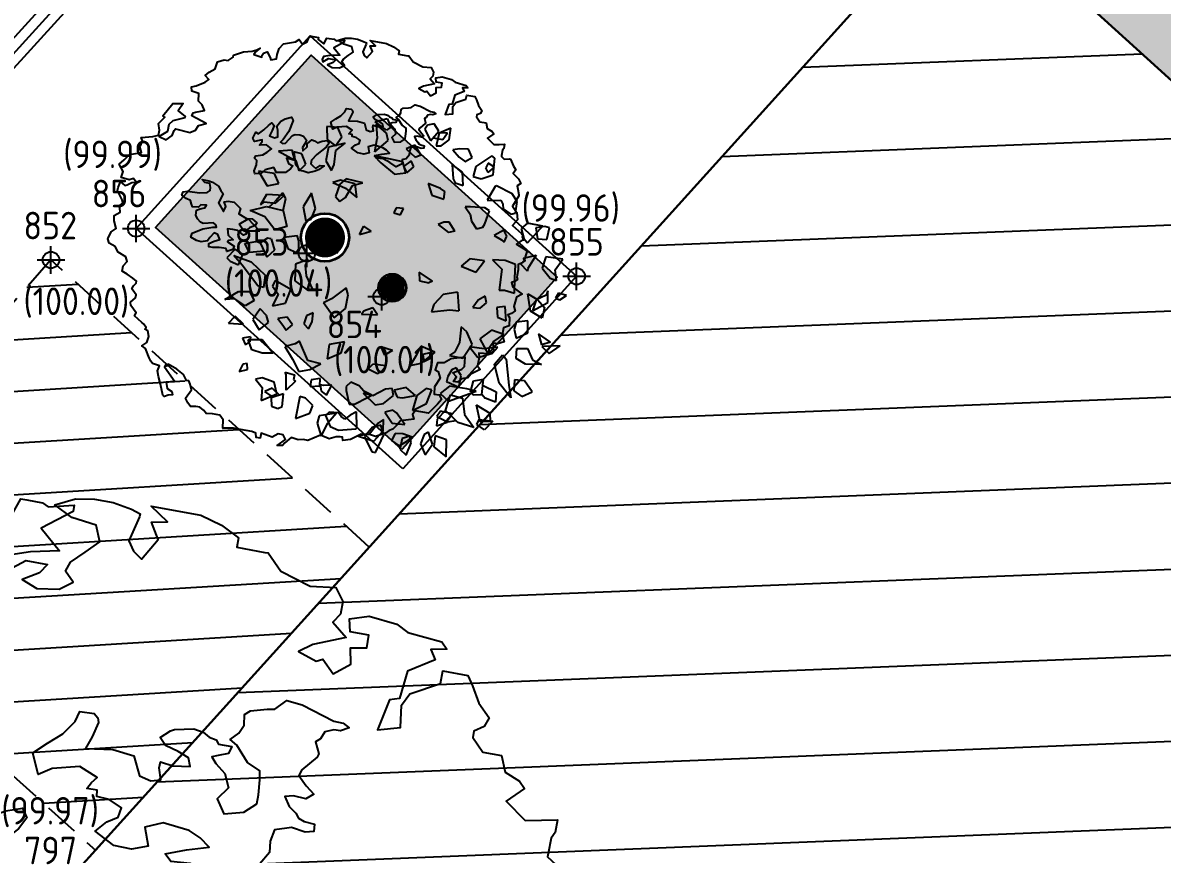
# Model space of a CAD drawing. Extents: x 9555 to 11275, y -8412 to -6382.
# Drawn here: x 10050.56 to 10058.83, y -8062.65 to -8056.61 of the extents above; entities that cross this region are included whole.
import ezdxf

# ---------------------------------------------------------------- set-up
doc = ezdxf.new("R2010")
doc.units = 0
doc.header["$MEASUREMENT"] = 0
doc.header["$XCLIPFRAME"] = 2
doc.header["$PDMODE"] = 33
doc.header["$PDSIZE"] = 0.12
doc.linetypes.add('HIDDEN', pattern=[0.375, 0.25, -0.125])
doc.layers.get('0').update_dxf_attribs({"color": 53, "lineweight": 50})
for name, color, linetype in [('02_CAT', 7, 'Continuous'), ('GEI-Nome_P', 6, 'Continuous'), ('GEI-Punti', 7, 'Continuous'), ('Gei-Punti_3D', 3, 'Continuous'), ('GEI-Quote_P', 3, 'Continuous'), ('GEI-Simboli', 6, 'Continuous'), ('Immagine', 181, 'Continuous'), ('Ril-Aiuola', 4, 'Continuous'), ('Ril-Aiuola_Retino', 85, 'Continuous'), ('Ril-Albero', 104, 'Continuous'), ('Ril-Fabbr-Tettoia', 7, 'HIDDEN'), ('Ril-Fabbr_Retino', 8, 'Continuous'), ('Ril-Muro', 6, 'Continuous')]:
    doc.layers.add(name, color=color, linetype=linetype)
doc.layers.add('Ril-Albero_Tronco', color=3, linetype='Continuous', lineweight=35)
doc.layers.add('Ril-Fabbr_Container-Prefabbricato', color=7, linetype='Continuous', lineweight=30)
doc.styles.get("Standard").update_dxf_attribs({"font": 'isocp.shx'})
picture_1 = doc.add_image_def('image2.png', size_in_pixel=(4950, 3510))
picture_2 = doc.add_image_def('image3.png', size_in_pixel=(3510, 4950))

# ---------------------------------------------------------------- blocks, each defined once
blk = doc.blocks.new('ALB_PINO')
at = {"layer": 'Ril-Albero'}
for points in [[(0.9958, -1.0891), (0.9648, -1.0836), (0.9872, -1.0477), (0.9604, -1.0189), (1.0293, -0.9913), (1.049, -0.9709), (1.0538, -0.8999), (0.9476, -0.9127), (0.8942, -0.9431), (0.8463, -0.9424), (0.8289, -0.9952), (0.8507, -1.0071), (0.8656, -1.0577), (0.8221, -1.1218), (0.8201, -1.1773), (0.8588, -1.1843), (0.8764, -1.2194), (0.8463, -1.2539), (0.7782, -1.3215), (0.6775, -1.3034), (0.6565, -1.3316), (0.6664, -1.3653), (0.5679, -1.3796), (0.5378, -1.4141), (0.509, -1.4408), (0.483, -1.4521), (0.4556, -1.4712), (0.3789, -1.4973), (0.3339, -1.4812), (0.2706, -1.4778), (0.1912, -1.5194), (0.1342, -1.5252), (0.1306, -1.5006), (0.1151, -1.4978), (0.0828, -1.5), (0.0322, -1.5148), (-0.0347, -1.4868), (-0.1296, -1.5256), (-0.1606, -1.5201), (-0.2007, -1.5209), (-0.2535, -1.5034), (-0.3005, -1.5428), (-0.3202, -1.5633), (-0.3603, -1.564), (-0.2964, -1.5196), (-0.314, -1.4845), (-0.3527, -1.4775), (-0.397, -1.5015), (-0.4794, -1.4707), (-0.4863, -1.5094), (-0.5173, -1.5038), (-0.5195, -1.4715), (-0.549, -1.4582), (-0.6342, -1.4429), (-0.6884, -1.4331), (-0.7686, -1.4347), (-0.7652, -1.3714), (-0.7906, -1.3349), (-0.8448, -1.3252), (-0.8926, -1.3245), (-0.899, -1.3154), (-0.9117, -1.2972), (-0.9398, -1.2761), (-0.9708, -1.2705), (-1.0109, -1.2713), (-1.0299, -1.2439), (-1.0476, -1.2088), (-1.0041, -1.1448), (-1.0126, -1.1033), (-1.024, -1.0773), (-1.0394, -1.0745), (-1.0634, -1.0303), (-1.1121, -0.9896), (-1.1776, -0.9538), (-1.1881, -0.9679), (-1.193, -0.951), (-1.205, -0.9729), (-1.1288, -1.0824), (-1.1935, -1.0867), (-1.1863, -1.1359), (-1.1504, -1.1584), (-1.1468, -1.183), (-1.1792, -1.1851), (-1.2052, -1.1964), (-1.2193, -1.1859), (-1.2364, -1.103), (-1.2498, -1.0447), (-1.2584, -1.0032), (-1.2437, -0.9659), (-1.2965, -0.9484), (-1.3092, -0.9302), (-1.3205, -0.9042), (-1.348, -0.8353), (-1.3762, -0.8143), (-1.3397, -0.7889), (-1.3236, -0.7439), (-1.3321, -0.7024), (-1.354, -0.6905), (-1.3434, -0.6764), (-1.3625, -0.649), (-1.3766, -0.6385), (-1.4316, -0.5887), (-1.4196, -0.5669), (-1.4577, -0.5121), (-1.4613, -0.4875), (-1.4234, -0.4544), (-1.4192, -0.4312), (-1.4319, -0.4129), (-1.451, -0.3855), (-1.439, -0.3637), (-1.4194, -0.3433), (-1.4166, -0.3278), (-1.4448, -0.3068), (-1.4871, -0.2752), (-1.523, -0.2528), (-1.516, -0.2141), (-1.4858, -0.1796), (-1.4958, -0.1459), (-1.5535, -0.1115), (-1.5775, -0.0673), (-1.6212, -0.0435), (-1.6311, -0.0097), (-1.6059, 0.0416), (-1.5694, 0.067), (-1.5828, 0.1253), (-1.5836, 0.1654), (-1.5394, 0.1894), (-1.5415, 0.2217), (-1.5465, 0.2386), (-1.5191, 0.2576), (-1.5227, 0.2822), (-1.558, 0.3525), (-1.5538, 0.3757), (-1.5391, 0.413), (-1.5377, 0.4207), (-1.5032, 0.3905), (-1.4863, 0.3955), (-1.4512, 0.4131), (-1.4512, 0.4131), (-1.4188, 0.4153), (-1.4379, 0.4427), (-1.4716, 0.4328), (-1.5321, 0.4517), (-1.5161, 0.4967), (-1.5464, 0.5501), (-1.5085, 0.5832), (-1.4692, 0.624), (-1.3785, 0.6397), (-1.3933, 0.6903), (-1.3856, 0.6889), (-1.3709, 0.7262), (-1.3822, 0.7521), (-1.2929, 0.76), (-1.2514, 0.7686), (-1.2444, 0.8072), (-1.2516, 0.8564), (-1.2031, 0.9036), (-1.2172, 0.9141), (-1.142, 1.0058), (-1.0655, 1.0073), (-1.1024, 0.953), (-1.0505, 0.9081), (-1.0519, 0.9004), (-1.144, 0.877), (-1.1728, 0.8502), (-1.1825, 0.7961), (-1.245, 0.7594), (-1.1936, 0.7342), (-1.148, 0.7659), (-1.1333, 0.8032), (-1.1228, 0.8173), (-1.0158, 0.7901), (-0.9729, 0.8063), (-0.9505, 0.8422), (-0.8921, 0.8557), (-1.0013, 0.9152), (-0.9893, 0.9371), (-0.9725, 0.942), (-0.9064, 0.9541), (-0.9226, 0.9969), (-0.9494, 1.0257), (-0.9474, 1.0813), (-1.0002, 1.0987), (-1.0024, 1.1311), (-0.9686, 1.141), (-0.8998, 1.1685), (-0.8724, 1.1876), (-0.8992, 1.2163), (-0.8704, 1.2431), (-0.8261, 1.2671), (-0.8086, 1.3199), (-0.758, 1.3347), (-0.727, 1.3291), (-0.6905, 1.3545), (-0.6877, 1.37), (-0.6111, 1.3961), (-0.5464, 1.4005), (-0.5126, 1.4104), (-0.4866, 1.4217), (-0.5232, 1.3963), (-0.5351, 1.3745), (-0.5273, 1.3731), (-0.4745, 1.3556), (-0.4718, 1.3711), (-0.4612, 1.3852), (-0.4352, 1.3965), (-0.4112, 1.3522), (-0.4063, 1.3353), (-0.3648, 1.3439), (-0.3592, 1.3748), (-0.3578, 1.3825), (-0.3431, 1.4198), (-0.3129, 1.4543), (-0.2222, 1.47), (-0.1948, 1.489), (-0.1821, 1.4707), (-0.1694, 1.4525), (-0.1343, 1.4701), (-0.121, 1.4997), (-0.1027, 1.5124), (-0.0485, 1.5026), (-0.0513, 1.4871), (-0.009, 1.4556), (0.0148, 1.4992), (0.0303, 1.4964), (0.069, 1.4895), (0.0831, 1.4789), (0.1478, 1.4833), (0.145, 1.4678), (0.0656, 1.4262), (0.1114, 1.37), (0.039, 1.3671), (-0.0102, 1.36), (-0.0222, 1.3381), (-0.0172, 1.3213), (0.0271, 1.3453), (0.0813, 1.3355), (0.0616, 1.3151), (0.0187, 1.2988), (0.0546, 1.2764), (0.1102, 1.2744), (0.1454, 1.292), (0.1263, 1.3194), (0.1263, 1.3194), (0.1382, 1.3412), (0.1748, 1.3666), (0.2113, 1.392), (0.2028, 1.4335), (0.1422, 1.4523), (0.0999, 1.4839), (0.1506, 1.4988), (0.1984, 1.4981), (0.2449, 1.4898), (0.2899, 1.4737), (0.2899, 1.4737), (0.3117, 1.4618), (0.3104, 1.454), (0.2837, 1.3949), (0.295, 1.3689), (0.3155, 1.3493), (0.3562, 1.3979), (0.3399, 1.4407), (0.38, 1.4415), (0.3391, 1.4808), (0.463, 1.4585), (0.5144, 1.4333), (0.5567, 1.4018), (0.5525, 1.3786), (0.6222, 1.366), (0.6299, 1.3646), (0.6617, 1.319), (0.7349, 1.2819), (0.7982, 1.2785), (0.8159, 1.2433), (0.8103, 1.2124), (0.7907, 1.192), (0.8238, 1.1541), (0.7408, 1.137), (0.7057, 1.1194), (0.7493, 1.0956), (0.7662, 1.1005), (0.7916, 1.064), (0.8359, 1.088), (0.8351, 1.1281), (0.8752, 1.1288), (0.8808, 1.1598), (0.8343, 1.1681), (0.8321, 1.2005), (0.8814, 1.2076), (0.9497, 1.1873), (0.9778, 1.1663), (1.0616, 1.1432), (1.0743, 1.125), (1.0342, 1.1242), (1.0455, 1.0982), (0.9766, 1.0707), (0.9564, 1.0024), (0.9317, 0.9989), (0.9023, 0.9243), (0.9593, 0.93), (0.9613, 0.9856), (0.9824, 1.0137), (1.059, 1.0399), (1.0646, 1.0708), (1.1265, 1.0597), (1.1378, 1.0337), (1.1541, 0.9908), (1.1795, 0.9543), (1.1675, 0.9325), (1.1415, 0.9212), (1.1388, 0.9057), (1.1642, 0.8692), (1.2106, 0.8609), (1.2191, 0.8194), (1.255, 0.797), (1.2677, 0.7787), (1.2221, 0.747), (1.2693, 0.6986), (1.3094, 0.6993), (1.3495, 0.7001), (1.3439, 0.6692), (1.3334, 0.6551), (1.3265, 0.6164), (1.3251, 0.6087), (1.3455, 0.589), (1.3856, 0.5898), (1.3934, 0.5884), (1.416, 0.5364), (1.435, 0.509), (1.414, 0.4809), (1.4549, 0.4416), (1.4725, 0.4065), (1.4451, 0.3874), (1.4487, 0.3628), (1.4572, 0.3214), (1.4558, 0.3136), (1.4095, 0.2341), (1.4349, 0.1976), (1.4413, 0.1885), (1.447, 0.1315), (1.4077, 0.0907), (1.4768, 0.0303), (1.4895, 0.0121), (1.4804, 0.0057), (1.4917, -0.0203), (1.4748, -0.0252), (1.4383, -0.0506), (1.5319, -0.1074), (1.5165, -0.1046), (1.4962, -0.1728), (1.5039, -0.1742), (1.4765, -0.1932), (1.4505, -0.2045), (1.4513, -0.2446), (1.4444, -0.2833), (1.4416, -0.2988), (1.4465, -0.3156), (1.4283, -0.3283), (1.4023, -0.3396), (1.4122, -0.3733), (1.4826, -0.426), (1.4384, -0.4499), (1.4181, -0.5182), (1.428, -0.5519), (1.4006, -0.5709), (1.3746, -0.5822), (1.3873, -0.6005), (1.3839, -0.6638), (1.3411, -0.68), (1.3313, -0.7342), (1.3462, -0.7848), (1.2956, -0.7996), (1.2723, -0.7954), (1.2555, -0.8004), (1.2344, -0.8286), (1.2261, -0.875), (1.155, -0.8702), (1.1572, -0.9025), (1.1461, -0.9644), (1.1651, -0.9918), (1.13, -1.0094), (1.0948, -1.0271), (1.0738, -1.0552), (1.0246, -1.0624)], [(0.7224, 0.6694), (0.6884, 0.6812), (0.6767, 0.6795), (0.6455, 0.6756), (0.6347, 0.6471), (0.6334, 0.6188), (0.6094, 0.5908), (0.5878, 0.5871), (0.5794, 0.5829), (0.58, 0.5543), (0.5341, 0.5321), (0.4884, 0.5632), (0.4364, 0.5915), (0.3878, 0.5965), (0.3742, 0.616), (0.4273, 0.6255), (0.4837, 0.6324), (0.4612, 0.6555), (0.434, 0.6737), (0.369, 0.693), (0.3233, 0.6822), (0.332, 0.635), (0.2906, 0.6272), (0.2467, 0.637), (0.1997, 0.6721), (0.2287, 0.6954), (0.2574, 0.7074), (0.2654, 0.7306), (0.2349, 0.7513), (0.2039, 0.7588), (0.2047, 0.7739), (0.1789, 0.7785), (0.1911, 0.7934), (0.2048, 0.8062), (0.1621, 0.8329), (0.0927, 0.8282), (0.0578, 0.8136), (0.0446, 0.8673), (0.0812, 0.8911), (0.1197, 0.9147), (0.15, 0.9453), (0.162, 0.9698), (0.1973, 0.9653), (0.2067, 0.9541), (0.2084, 0.9424), (0.1926, 0.9072), (0.1759, 0.8779), (0.2439, 0.8752), (0.2963, 0.8601), (0.3102, 0.8101), (0.3383, 0.7974), (0.3636, 0.8004), (0.3594, 0.8297), (0.362, 0.8445), (0.3927, 0.8351), (0.4361, 0.833), (0.4323, 0.8546), (0.4067, 0.8706), (0.3752, 0.8858), (0.3616, 0.9054), (0.3873, 0.9217), (0.3975, 0.9255), (0.4452, 0.9265), (0.4685, 0.9185), (0.4835, 0.9063), (0.5012, 0.8993), (0.507, 0.8887), (0.5401, 0.8828), (0.5313, 0.8653), (0.5057, 0.8604), (0.4899, 0.8576), (0.5002, 0.8405), (0.5223, 0.8156), (0.5311, 0.7798), (0.5034, 0.7525), (0.5195, 0.7154), (0.5698, 0.7196), (0.602, 0.7404), (0.606, 0.7625), (0.609, 0.8), (0.6092, 0.8228), (0.5787, 0.8435), (0.5522, 0.8863), (0.5357, 0.9007), (0.5575, 0.9158), (0.5707, 0.9362), (0.5716, 0.9627), (0.5865, 0.9714), (0.6272, 0.9755), (0.6463, 0.9759), (0.6767, 0.997), (0.7148, 0.9864), (0.793, 0.9457), (0.817, 0.9413), (0.8319, 0.9292), (0.8097, 0.9218), (0.7931, 0.9247), (0.7712, 0.9192), (0.7605, 0.9021), (0.7478, 0.8949), (0.7557, 0.8649), (0.7522, 0.856), (0.7142, 0.8248), (0.7061, 0.8111), (0.7242, 0.785), (0.7433, 0.7645), (0.7241, 0.7527), (0.6931, 0.7602), (0.6718, 0.7583), (0.6826, 0.7336), (0.6987, 0.7174), (0.7059, 0.7046), (0.7197, 0.6965), (0.7452, 0.69), (0.7437, 0.6712)], [(-0.5004, 0.7786), (-0.4587, 0.8095), (-0.4239, 0.8416), (-0.3995, 0.8605), (-0.3808, 0.842), (-0.3971, 0.8031), (-0.417, 0.7636), (-0.3803, 0.7477), (-0.3531, 0.7568), (-0.3545, 0.8071), (-0.3609, 0.8361), (-0.332, 0.874), (-0.2996, 0.8926), (-0.2508, 0.9048), (-0.2382, 0.8781), (-0.2716, 0.7957), (-0.315, 0.736), (-0.3348, 0.7163), (-0.3202, 0.7067), (-0.2965, 0.7094), (-0.2442, 0.7675), (-0.2232, 0.7742), (-0.1899, 0.7717), (-0.1614, 0.7619), (-0.1379, 0.731), (-0.1509, 0.7042), (-0.1701, 0.6751), (-0.166, 0.6523), (-0.1342, 0.6803), (-0.1334, 0.7046), (-0.0989, 0.7344), (-0.0794, 0.7263), (-0.0553, 0.7115), (-0.0219, 0.7229), (0.0189, 0.7296), (0.0297, 0.7055), (0.0095, 0.6778), (-0.0618, 0.6243), (-0.1022, 0.5803), (-0.1058, 0.5542), (-0.0924, 0.5379), (-0.0678, 0.5195), (-0.0359, 0.5417), (-0.0062, 0.5387), (-0.0488, 0.5091), (-0.0741, 0.4974), (-0.1274, 0.486), (-0.1635, 0.4983), (-0.1942, 0.5026), (-0.2171, 0.5754), (-0.2903, 0.5955), (-0.2751, 0.5567), (-0.2411, 0.539), (-0.2604, 0.5157), (-0.2967, 0.4885), (-0.3632, 0.4876), (-0.3842, 0.5263), (-0.4489, 0.5088), (-0.4794, 0.4817), (-0.5265, 0.4786), (-0.5319, 0.5005), (-0.5134, 0.5448), (-0.5109, 0.5781), (-0.5297, 0.5966), (-0.5206, 0.6147), (-0.4672, 0.6203), (-0.4344, 0.6411), (-0.403, 0.6669), (-0.4395, 0.6967), (-0.4911, 0.6944), (-0.471, 0.7221), (-0.4721, 0.7351), (-0.5303, 0.7223), (-0.5411, 0.7464), (-0.519, 0.7912)], [(-0.7429, -0.084), (-0.7942, -0.0764), (-0.8416, -0.0745), (-0.8722, -0.0706), (-0.8724, -0.0443), (-0.8333, -0.0283), (-0.7913, -0.0145), (-0.806, 0.0227), (-0.8317, 0.0356), (-0.8662, -0.001), (-0.8822, -0.0261), (-0.9295, -0.0324), (-0.9655, -0.0226), (-1.0086, 0.0033), (-0.9987, 0.0311), (-0.9168, 0.0657), (-0.8439, 0.0772), (-0.816, 0.0771), (-0.8195, 0.0942), (-0.8382, 0.1091), (-0.9163, 0.105), (-0.9358, 0.1151), (-0.9576, 0.1404), (-0.9708, 0.1675), (-0.9656, 0.206), (-0.9375, 0.2157), (-0.9033, 0.2227), (-0.89, 0.2417), (-0.9323, 0.2444), (-0.9501, 0.2279), (-0.9956, 0.2311), (-1.0036, 0.2506), (-1.0102, 0.2781), (-1.0419, 0.2937), (-1.0754, 0.3178), (-1.0661, 0.3425), (-1.0322, 0.3479), (-0.944, 0.3353), (-0.8843, 0.3377), (-0.8633, 0.3537), (-0.8612, 0.3747), (-0.8656, 0.4051), (-0.9038, 0.4119), (-0.9227, 0.4351), (-0.8717, 0.4259), (-0.8455, 0.4162), (-0.7998, 0.3867), (-0.7829, 0.3524), (-0.7643, 0.3277), (-0.7995, 0.26), (-0.762, 0.194), (-0.7453, 0.2322), (-0.7568, 0.2688), (-0.7267, 0.2716), (-0.6818, 0.2651), (-0.6342, 0.2187), (-0.6467, 0.1766), (-0.5886, 0.1431), (-0.5479, 0.1407), (-0.5123, 0.1097), (-0.524, 0.0904), (-0.5684, 0.0721), (-0.5937, 0.0503), (-0.5935, 0.024), (-0.6128, 0.0176), (-0.6544, 0.0514), (-0.6924, 0.0598), (-0.7328, 0.0638), (-0.7281, 0.0169), (-0.6899, -0.0179), (-0.7238, -0.0233), (-0.7322, -0.0333), (-0.682, -0.0654), (-0.6914, -0.09), (-0.7387, -0.1061)]]:
    blk.add_lwpolyline(points, close=True, dxfattribs=at)
at = {"layer": 'Ril-Albero', "const_width": 0.15, "flags": 128}
blk.add_lwpolyline([(-0.075, 0, 1), (0.075, 0, 1)], format="xyb", close=True, dxfattribs=at)
blk = doc.blocks.new('ALB_LICUSTRO')
at = {"layer": 'Ril-Albero'}
for points in [[(-0.489, 1.436), (-0.587, 1.447)], [(-0.587, 1.447), (-0.582, 1.329)], [(-0.452, 1.353), (-0.489, 1.436)], [(-0.152, 1.489), (-0.047, 1.517)], [(-0.053, 1.413), (-0.152, 1.489)], [(-0.144, 1.466), (-0.135, 1.338)], [(-0.053, 1.385), (-0.144, 1.466)], [(-0.013, 1.44), (-0.053, 1.413)], [(-0.047, 1.517), (-0.013, 1.44)], [(0.316, 1.457), (0.292, 1.422)], [(0.374, 1.469), (0.316, 1.457)], [(0.416, 1.405), (0.374, 1.469)], [(0.524, 1.432), (0.42, 1.386)], [(0.509, 1.326), (0.524, 1.432)], [(-0.582, 1.329), (-0.51, 1.272)], [(-0.51, 1.272), (-0.452, 1.353)], [(-0.155, 1.219), (-0.135, 1.338)], [(-0.036, 1.321), (-0.053, 1.385)], [(0.292, 1.422), (0.342, 1.317)], [(0.342, 1.317), (0.416, 1.405)], [(0.365, 1.345), (0.454, 1.329)], [(0.42, 1.386), (0.392, 1.274)], [(0.405, 1.392), (0.495, 1.388)], [(0.454, 1.329), (0.495, 1.388)], [(-0.897, 1.233), (-1.018, 1.224)], [(-0.874, 1.145), (-0.897, 1.233)], [(-0.571, 1.26), (-0.595, 1.138)], [(-0.423, 1.296), (-0.571, 1.26)], [(-0.52, 1.104), (-0.505, 1.232)], [(-0.52, 1.104), (-0.505, 1.232)], [(-0.505, 1.232), (-0.423, 1.296)], [(-0.155, 1.219), (-0.036, 1.321)], [(0.203, 1.279), (0.125, 1.245)], [(0.125, 1.245), (0.205, 1.17)], [(0.257, 1.193), (0.203, 1.279)], [(0.392, 1.274), (0.439, 1.273)], [(0.439, 1.273), (0.509, 1.326)], [(0.604, 1.245), (0.543, 1.237)], [(0.543, 1.237), (0.599, 1.17)], [(0.682, 1.243), (0.604, 1.245)], [(0.716, 1.167), (0.682, 1.243)], [(-1.018, 1.224), (-0.874, 1.145)], [(-0.809, 1.201), (-0.883, 1.218)], [(-0.883, 1.218), (-0.866, 1.102)], [(-0.775, 1.108), (-0.809, 1.201)], [(-0.595, 1.138), (-0.545, 1.051)], [(-0.059, 1.162), (-0.161, 1.182)], [(-0.161, 1.182), (-0.103, 1.12)], [(0.095, 1.13), (-0.059, 1.162)], [(0.123, 1.032), (0.095, 1.13)], [(0.17, 1.137), (0.1, 1.087)], [(0.194, 1.084), (0.17, 1.137)], [(0.205, 1.17), (0.257, 1.193)], [(0.599, 1.17), (0.655, 1.13)], [(0.654, 1.131), (0.716, 1.167)], [(0.892, 1.183), (0.748, 1.087)], [(0.918, 1.162), (0.892, 1.183)], [(0.905, 1.013), (0.918, 1.162)], [(-1.055, 1.025), (-1.197, 1.046)], [(-1.197, 1.046), (-1.122, 0.914)], [(-1.017, 0.936), (-1.055, 1.025)], [(-0.866, 1.102), (-0.824, 1.056)], [(-0.824, 1.056), (-0.775, 1.108)], [(-0.545, 1.051), (-0.52, 1.104)], [(-0.103, 1.12), (0.019, 1.02)], [(0.019, 1.02), (0.123, 1.032)], [(0.1, 1.087), (0.13, 1.03)], [(0.13, 1.03), (0.194, 1.084)], [(0.537, 1.106), (0.547, 0.978)], [(0.63, 1.037), (0.537, 1.106)], [(0.635, 0.918), (0.63, 1.037)], [(0.748, 1.087), (0.725, 0.999)], [(0.86, 1.118), (0.839, 1.075)], [(0.859, 1.034), (0.839, 1.075)], [(0.859, 1.034), (0.915, 1.08)], [(0.915, 1.08), (0.86, 1.118)], [(-1.122, 0.914), (-1.017, 0.936)], [(-0.464, 0.966), (-0.533, 0.945)], [(-0.533, 0.945), (-0.42, 0.894)], [(-0.47, 0.93), (-0.51, 0.819)], [(-0.413, 0.976), (-0.47, 0.93)], [(-0.333, 0.932), (-0.464, 0.966)], [(-0.264, 0.942), (-0.413, 0.976)], [(-0.355, 0.918), (-0.264, 0.942)], [(-0.318, 0.81), (-0.333, 0.932)], [(0.322, 0.934), (0.355, 0.829)], [(0.431, 0.891), (0.322, 0.934)], [(0.547, 0.978), (0.563, 0.941)], [(0.563, 0.941), (0.635, 0.918)], [(0.725, 0.999), (0.797, 0.976)], [(0.797, 0.976), (0.905, 1.013)], [(-1.126, 0.835), (-1.179, 0.745)], [(-0.967, 0.828), (-1.126, 0.835)], [(-1.046, 0.76), (-0.967, 0.828)], [(-0.979, 0.851), (-1.045, 0.776)], [(-0.954, 0.799), (-0.979, 0.851)], [(-0.724, 0.847), (-0.799, 0.727)], [(-0.688, 0.711), (-0.724, 0.847)], [(-0.51, 0.819), (-0.469, 0.773)], [(-0.42, 0.808), (-0.355, 0.918)], [(-0.42, 0.894), (-0.318, 0.81)], [(0.355, 0.829), (0.461, 0.794)], [(0.47, 0.862), (0.431, 0.891)], [(0.461, 0.794), (0.47, 0.862)], [(0.921, 0.907), (0.849, 0.787)], [(0.934, 0.913), (0.921, 0.907)], [(1.074, 0.842), (0.934, 0.913)], [(1.12, 0.774), (1.074, 0.842)], [(-1.274, 0.693), (-1.126, 0.729)], [(-1.179, 0.745), (-1.144, 0.772)], [(-1.144, 0.772), (-1.046, 0.76)], [(-1.126, 0.729), (-0.978, 0.694)], [(-1.107, 0.724), (-1.045, 0.776)], [(-0.978, 0.694), (-0.954, 0.799)], [(-0.799, 0.727), (-0.775, 0.599)], [(-0.469, 0.773), (-0.42, 0.808)], [(0.034, 0.718), (0.015, 0.673)], [(0.101, 0.711), (0.034, 0.718)], [(0.701, 0.726), (0.654, 0.727)], [(0.654, 0.727), (0.699, 0.659)], [(0.829, 0.717), (0.701, 0.726)], [(0.872, 0.691), (0.829, 0.717)], [(0.849, 0.787), (0.914, 0.782)], [(0.914, 0.782), (0.974, 0.787)], [(0.974, 0.787), (0.99, 0.75)], [(0.99, 0.75), (0.994, 0.707)], [(1.104, 0.668), (1.12, 0.774)], [(-1.372, 0.57), (-1.29, 0.617)], [(-1.186, 0.507), (-1.29, 0.617)], [(-1.142, 0.636), (-1.274, 0.693)], [(-1.051, 0.52), (-1.142, 0.636)], [(-0.978, 0.694), (-0.944, 0.549)], [(-0.775, 0.599), (-0.728, 0.615)], [(-0.728, 0.615), (-0.688, 0.711)], [(0.015, 0.673), (0.075, 0.654)], [(0.075, 0.654), (0.101, 0.711)], [(0.699, 0.659), (0.711, 0.598)], [(0.83, 0.574), (0.872, 0.691)], [(0.994, 0.707), (1.061, 0.66)], [(1.061, 0.66), (1.104, 0.668)], [(-1.331, 0.507), (-1.372, 0.57)], [(-0.944, 0.549), (-1.051, 0.52)], [(-0.499, 0.513), (-0.572, 0.443)], [(-0.498, 0.408), (-0.499, 0.513)], [(-0.293, 0.479), (-0.254, 0.553)], [(-0.188, 0.507), (-0.254, 0.553)], [(0.463, 0.589), (0.411, 0.566)], [(0.411, 0.566), (0.504, 0.497)], [(0.51, 0.588), (0.463, 0.589)], [(0.562, 0.508), (0.51, 0.588)], [(0.711, 0.598), (0.756, 0.53)], [(0.756, 0.53), (0.812, 0.544)], [(0.812, 0.544), (0.83, 0.574)], [(1.001, 0.517), (0.914, 0.468)], [(1.026, 0.462), (1.001, 0.517)], [(1.212, 0.579), (1.155, 0.532)], [(1.155, 0.532), (1.179, 0.443)], [(1.349, 0.552), (1.212, 0.579)], [(1.212, 0.403), (1.327, 0.531)], [(1.367, 0.549), (1.285, 0.537)], [(1.285, 0.537), (1.301, 0.439)], [(1.327, 0.531), (1.349, 0.552)], [(1.408, 0.538), (1.367, 0.549)], [(1.384, 0.433), (1.408, 0.538)], [(-1.186, 0.507), (-1.331, 0.507)], [(-1.322, 0.396), (-1.223, 0.414)], [(-1.18, 0.399), (-1.223, 0.414)], [(-1.117, 0.444), (-1.182, 0.403)], [(-1.084, 0.438), (-1.117, 0.444)], [(-1.084, 0.438), (-1.054, 0.336)], [(-0.972, 0.455), (-0.853, 0.468)], [(-0.972, 0.455), (-0.935, 0.352)], [(-0.837, 0.422), (-0.853, 0.468)], [(-0.836, 0.352), (-0.837, 0.422)], [(-0.623, 0.296), (-0.572, 0.443)], [(-0.293, 0.479), (-0.188, 0.507)], [(0.562, 0.508), (0.504, 0.497)], [(0.914, 0.468), (0.978, 0.43)], [(0.978, 0.43), (1.003, 0.408)], [(1.003, 0.408), (1.026, 0.462)], [(1.179, 0.443), (1.212, 0.403)], [(1.301, 0.439), (1.384, 0.433)], [(-1.408, 0.347), (-1.483, 0.269)], [(-1.34, 0.299), (-1.408, 0.347)], [(-1.28, 0.315), (-1.322, 0.396)], [(-1.149, 0.327), (-1.28, 0.315)], [(-1.182, 0.403), (-1.124, 0.275)], [(-1.054, 0.336), (-1.124, 0.275)], [(-0.935, 0.352), (-0.861, 0.317)], [(-0.861, 0.317), (-0.836, 0.352)], [(-0.623, 0.296), (-0.489, 0.315)], [(-0.489, 0.315), (-0.498, 0.408)], [(-1.483, 0.269), (-1.453, 0.239)], [(-1.453, 0.239), (-1.377, 0.206)], [(-1.42, 0.291), (-1.263, 0.234)], [(-1.345, 0.204), (-1.42, 0.291)], [(-1.377, 0.206), (-1.34, 0.299)], [(-1.204, 0.019), (-1.345, 0.204)], [(-1.263, 0.234), (-1.139, 0.112)], [(-0.867, 0.212), (-0.874, 0.061)], [(-0.752, 0.253), (-0.867, 0.212)], [(-0.776, 0.201), (-0.752, 0.253)], [(0.695, 0.261), (0.616, 0.193)], [(0.827, 0.243), (0.695, 0.261)], [(0.748, 0.141), (0.827, 0.243)], [(1.011, 0.245), (0.899, 0.251)], [(0.899, 0.251), (0.983, 0.167)], [(1.105, 0.209), (1.011, 0.245)], [(1.097, 0.085), (1.105, 0.209)], [(1.153, 0.212), (1.184, 0.247)], [(1.212, 0.15), (1.153, 0.212)], [(1.176, 0.266), (1.288, 0.293)], [(1.184, 0.247), (1.176, 0.266)], [(1.288, 0.293), (1.216, 0.174)], [(1.377, 0.277), (1.344, 0.175)], [(1.527, 0.256), (1.377, 0.277)], [(1.46, 0.16), (1.527, 0.256)], [(-1.139, 0.112), (-1.155, 0.002)], [(-0.768, 0.108), (-0.776, 0.201)], [(-0.709, -0.02), (-0.768, 0.108)], [(0.36, 0.06), (0.24, 0.139)], [(0.24, 0.139), (0.243, 0.063)], [(0.616, 0.193), (0.748, 0.141)], [(0.983, 0.167), (0.957, -0.021)], [(1.216, 0.174), (1.212, 0.15)], [(1.344, 0.175), (1.415, 0.085)], [(1.471, 0.066), (1.46, 0.16)], [(-1.155, 0.002), (-1.204, 0.019)], [(-1.048, 0.066), (-1.073, 0.014)], [(-1.073, 0.014), (-1.023, -0.056)], [(-0.908, -0.014), (-1.048, 0.066)], [(-0.874, 0.061), (-0.775, -0.008)], [(-0.412, 0.001), (-0.544, -0.098)], [(-0.396, -0.063), (-0.412, 0.001)], [(0.243, 0.063), (0.328, 0.045)], [(0.36, 0.06), (0.328, 0.045)], [(1.094, -0.049), (1.097, 0.085)], [(1.415, 0.085), (1.471, 0.066)], [(-1.5, -0.104), (-1.377, -0.034)], [(-1.409, -0.098), (-1.5, -0.104)], [(-1.318, -0.162), (-1.409, -0.098)], [(-1.377, -0.034), (-1.278, -0.034)], [(-1.278, -0.034), (-1.236, -0.115)], [(-1.023, -0.056), (-1.072, -0.161)], [(-0.957, -0.137), (-0.908, -0.014)], [(-0.775, -0.008), (-0.709, -0.02)], [(-0.544, -0.098), (-0.617, -0.134)], [(-0.42, -0.185), (-0.396, -0.063)], [(0.455, -0.059), (0.371, -0.151)], [(0.584, -0.039), (0.455, -0.059)], [(0.584, -0.039), (0.597, -0.206)], [(0.832, -0.074), (0.771, -0.112)], [(0.843, -0.135), (0.832, -0.074)], [(0.957, -0.021), (1.005, -0.022)], [(1.005, -0.022), (1.094, -0.049)], [(1.216, -0.053), (1.301, -0.104)], [(1.238, -0.209), (1.216, -0.053)], [(1.379, -0.067), (1.289, -0.108)], [(1.395, -0.026), (1.379, -0.067)], [(1.395, -0.131), (1.395, -0.026)], [(1.489, -0.047), (1.463, -0.092)], [(1.463, -0.092), (1.501, -0.108)], [(1.562, -0.07), (1.489, -0.047)], [(1.501, -0.108), (1.562, -0.07)], [(-1.236, -0.115), (-1.318, -0.162)], [(-1.184, -0.19), (-1.249, -0.284)], [(-1.126, -0.248), (-1.184, -0.19)], [(-1.072, -0.161), (-0.957, -0.137)], [(-0.52, -0.27), (-0.617, -0.134)], [(-0.52, -0.27), (-0.42, -0.185)], [(-0.175, -0.179), (-0.257, -0.209)], [(-0.133, -0.243), (-0.175, -0.179)], [(0.371, -0.151), (0.352, -0.215)], [(0.352, -0.215), (0.516, -0.198)], [(0.516, -0.198), (0.597, -0.206)], [(0.771, -0.112), (0.722, -0.177)], [(0.722, -0.177), (0.786, -0.182)], [(0.786, -0.182), (0.843, -0.135)], [(1.01, -0.168), (0.936, -0.178)], [(0.936, -0.178), (0.943, -0.264)], [(1.013, -0.211), (1.01, -0.168)], [(1.289, -0.108), (1.256, -0.207)], [(1.256, -0.207), (1.395, -0.131)], [(1.301, -0.104), (1.364, -0.176)], [(1.364, -0.176), (1.344, -0.272)], [(-1.467, -0.318), (-1.408, -0.255)], [(-1.334, -0.325), (-1.408, -0.255)], [(-1.249, -0.284), (-1.191, -0.376)], [(-1.109, -0.312), (-1.126, -0.248)], [(-0.943, -0.263), (-1.025, -0.275)], [(-1.025, -0.275), (-0.975, -0.345)], [(-0.893, -0.333), (-0.943, -0.263)], [(-0.767, -0.252), (-0.791, -0.322)], [(-0.709, -0.223), (-0.767, -0.252)], [(-0.749, -0.368), (-0.717, -0.304)], [(-0.717, -0.304), (-0.709, -0.223)], [(-0.277, -0.237), (-0.257, -0.209)], [(-0.277, -0.237), (-0.133, -0.243)], [(0.943, -0.264), (1.019, -0.296)], [(1.019, -0.296), (1.013, -0.211)], [(1.214, -0.295), (1.11, -0.308)], [(1.215, -0.405), (1.214, -0.295)], [(1.344, -0.272), (1.238, -0.209)], [(-1.467, -0.318), (-1.334, -0.325)], [(-1.191, -0.376), (-1.109, -0.312)], [(-0.975, -0.345), (-0.95, -0.38)], [(-0.95, -0.38), (-0.893, -0.333)], [(-0.791, -0.322), (-0.749, -0.368)], [(0.617, -0.351), (0.601, -0.49)], [(0.667, -0.395), (0.617, -0.351)], [(0.716, -0.505), (0.667, -0.395)], [(0.889, -0.379), (0.784, -0.458)], [(1, -0.418), (0.889, -0.379)], [(1.11, -0.308), (1.092, -0.371)], [(1.092, -0.371), (1.111, -0.451)], [(1.111, -0.451), (1.215, -0.405)], [(-1.271, -0.439), (-1.342, -0.45)], [(-1.342, -0.45), (-1.315, -0.511)], [(-1.315, -0.511), (-1.275, -0.484)], [(-1.291, -0.464), (-1.167, -0.463)], [(-1.257, -0.557), (-1.291, -0.464)], [(-1.271, -0.439), (-1.275, -0.484)], [(-1.167, -0.463), (-1.068, -0.585)], [(-0.871, -0.502), (-0.961, -0.525)], [(-0.83, -0.478), (-0.871, -0.502)], [(-0.755, -0.652), (-0.83, -0.478)], [(-0.566, -0.508), (-0.582, -0.636)], [(-0.427, -0.484), (-0.566, -0.508)], [(-0.459, -0.583), (-0.427, -0.484)], [(0.601, -0.49), (0.56, -0.574)], [(0.631, -0.631), (0.716, -0.505)], [(0.784, -0.458), (0.862, -0.6)], [(0.904, -0.483), (1, -0.418)], [(0.91, -0.568), (0.904, -0.483)], [(1.309, -0.414), (1.337, -0.512)], [(1.419, -0.488), (1.309, -0.414)], [(1.419, -0.488), (1.337, -0.512)], [(-1.167, -0.585), (-1.257, -0.557)], [(-1.068, -0.585), (-1.167, -0.585)], [(-0.961, -0.525), (-0.894, -0.641)], [(-0.582, -0.636), (-0.459, -0.583)], [(-0.102, -0.53), (-0.07, -0.604)], [(0.003, -0.562), (-0.102, -0.53)], [(0.003, -0.562), (-0.07, -0.604)], [(0.214, -0.607), (0.161, -0.697)], [(0.255, -0.523), (0.214, -0.607)], [(0.38, -0.576), (0.255, -0.523)], [(0.38, -0.576), (0.26, -0.675)], [(0.336, -0.583), (0.275, -0.598)], [(0.275, -0.598), (0.282, -0.661)], [(0.343, -0.632), (0.336, -0.583)], [(0.56, -0.574), (0.512, -0.606)], [(0.512, -0.606), (0.631, -0.631)], [(0.822, -0.547), (0.692, -0.528)], [(0.692, -0.528), (0.768, -0.624)], [(0.768, -0.624), (0.898, -0.585)], [(0.945, -0.532), (0.822, -0.547)], [(0.862, -0.6), (0.91, -0.568)], [(0.898, -0.585), (0.945, -0.532)], [(0.916, -0.686), (0.987, -0.6)], [(0.987, -0.6), (1.02, -0.64)], [(1.11, -0.633), (1.117, -0.543)], [(1.117, -0.543), (1.211, -0.545)], [(1.211, -0.545), (1.256, -0.646)], [(1.505, -0.519), (1.341, -0.526)], [(1.341, -0.526), (1.407, -0.59)], [(1.407, -0.59), (1.505, -0.519)], [(-1.34, -0.685), (-1.372, -0.749)], [(-1.299, -0.679), (-1.34, -0.685)], [(-1.298, -0.731), (-1.299, -0.679)], [(-0.894, -0.641), (-0.836, -0.751)], [(-0.639, -0.681), (-0.755, -0.652)], [(-0.738, -0.733), (-0.639, -0.681)], [(-0.217, -0.726), (-0.173, -0.686)], [(-0.058, -0.698), (-0.173, -0.686)], [(-0.091, -0.744), (-0.058, -0.698)], [(0.161, -0.697), (0.26, -0.675)], [(0.282, -0.661), (0.343, -0.632)], [(0.959, -0.855), (0.916, -0.686)], [(1.02, -0.64), (1.044, -0.872)], [(1.195, -0.684), (1.11, -0.633)], [(1.337, -0.688), (1.195, -0.684)], [(1.256, -0.646), (1.337, -0.688)], [(-1.372, -0.749), (-1.298, -0.731)], [(-1.166, -0.806), (-1.224, -0.818)], [(-1.059, -0.846), (-1.166, -0.806)], [(-0.959, -0.756), (-0.876, -0.779)], [(-0.95, -0.779), (-0.959, -0.756)], [(-0.95, -0.919), (-0.95, -0.779)], [(-0.876, -0.779), (-0.884, -0.825)], [(-0.836, -0.751), (-0.738, -0.733)], [(-0.645, -0.813), (-0.728, -0.826)], [(-0.649, -0.878), (-0.645, -0.813)], [(-0.217, -0.726), (-0.132, -0.767)], [(-0.132, -0.767), (-0.091, -0.744)], [(0.497, -0.795), (0.487, -0.843)], [(0.533, -0.735), (0.497, -0.795)], [(0.572, -0.717), (0.533, -0.735)], [(0.617, -0.785), (0.572, -0.717)], [(0.596, -0.893), (0.617, -0.785)], [(-1.224, -0.818), (-1.166, -0.893)], [(-1.166, -0.893), (-1.173, -1.01)], [(-1.077, -0.901), (-1.142, -0.93)], [(-1.009, -0.961), (-1.077, -0.901)], [(-1.034, -0.951), (-1.059, -0.846)], [(-0.868, -0.837), (-0.95, -0.919)], [(-0.884, -0.825), (-0.868, -0.837)], [(-0.728, -0.826), (-0.735, -0.884)], [(-0.735, -0.884), (-0.649, -0.878)], [(-0.614, -0.875), (-0.646, -0.869)], [(-0.646, -0.869), (-0.638, -0.927)], [(-0.54, -0.874), (-0.614, -0.875)], [(-0.588, -0.962), (-0.54, -0.874)], [(-0.372, -0.845), (-0.413, -0.886)], [(-0.413, -0.886), (-0.413, -0.921)], [(-0.298, -0.88), (-0.372, -0.845)], [(-0.256, -0.926), (-0.298, -0.88)], [(-0.06, -0.908), (-0.173, -0.969)], [(0, -0.904), (-0.06, -0.908)], [(0.012, -0.965), (0, -0.904)], [(0.126, -0.893), (0.017, -0.918)], [(0.017, -0.918), (0.045, -0.981)], [(0.209, -0.965), (0.126, -0.893)], [(0.304, -0.904), (0.22, -0.964)], [(0.353, -0.914), (0.304, -0.904)], [(0.307, -1.036), (0.353, -0.914)], [(0.512, -0.882), (0.43, -0.946)], [(0.596, -0.893), (0.487, -0.843)], [(0.668, -0.905), (0.512, -0.882)], [(0.751, -0.928), (0.668, -0.905)], [(0.7, -0.936), (0.727, -0.834)], [(0.727, -0.834), (0.818, -0.818)], [(0.802, -0.957), (0.818, -0.818)], [(0.813, -0.875), (0.931, -0.933)], [(1.063, -0.985), (0.959, -0.855)], [(1.044, -0.872), (1.063, -0.985)], [(1.096, -0.824), (1.088, -0.923)], [(1.186, -0.835), (1.096, -0.824)], [(1.253, -0.933), (1.186, -0.835)], [(-1.173, -1.01), (-1.034, -0.951)], [(-1.068, -0.981), (-1.142, -0.93)], [(-0.975, -0.949), (-1.084, -0.986)], [(-1.084, -0.986), (-1.081, -1.062)], [(-0.987, -1.065), (-0.975, -0.949)], [(-0.828, -0.973), (-0.86, -1.142)], [(-0.778, -0.99), (-0.828, -0.973)], [(-0.712, -1.054), (-0.778, -0.99)], [(-0.638, -0.927), (-0.588, -0.962)], [(-0.413, -0.921), (-0.387, -1.043)], [(-0.338, -1.043), (-0.223, -0.984)], [(-0.173, -0.969), (-0.262, -0.943)], [(-0.262, -0.943), (-0.153, -1.049)], [(-0.182, -0.961), (-0.256, -0.926)], [(-0.223, -0.984), (-0.182, -0.961)], [(-0.08, -1.038), (0.012, -0.965)], [(0.045, -0.981), (0.093, -0.985)], [(0.093, -0.985), (0.209, -0.965)], [(0.22, -0.964), (0.18, -1.1)], [(0.43, -0.946), (0.505, -1.016)], [(0.477, -1.101), (0.523, -0.959)], [(0.505, -1.016), (0.652, -0.963)], [(0.523, -0.959), (0.63, -0.989)], [(0.63, -0.989), (0.648, -1.136)], [(0.652, -0.963), (0.751, -0.928)], [(0.7, -0.936), (0.725, -0.958)], [(0.725, -0.958), (0.802, -0.957)], [(0.802, -0.953), (0.832, -0.988)], [(0.925, -1.024), (0.832, -0.988)], [(0.931, -0.933), (0.925, -1.024)], [(1.088, -0.923), (1.162, -0.975)], [(1.162, -0.975), (1.253, -0.933)], [(-1.081, -1.062), (-1.026, -1.082)], [(-1.026, -1.082), (-0.987, -1.065)], [(-0.737, -1.124), (-0.712, -1.054)], [(-0.565, -1.115), (-0.598, -1.144)], [(-0.483, -1.12), (-0.565, -1.115)], [(-0.458, -1.155), (-0.483, -1.12)], [(-0.387, -1.043), (-0.338, -1.043)], [(-0.319, -1.113), (-0.376, -1.143)], [(-0.318, -1.253), (-0.319, -1.113)], [(-0.153, -1.049), (-0.08, -1.038)], [(0.006, -1.097), (-0.068, -1.114)], [(-0.068, -1.114), (-0.001, -1.213)], [(0.039, -1.12), (0.006, -1.097)], [(0.114, -1.224), (0.039, -1.12)], [(0.18, -1.1), (0.307, -1.036)], [(0.431, -1.106), (0.399, -1.153)], [(0.477, -1.101), (0.402, -1.178)], [(0.538, -1.129), (0.431, -1.106)], [(0.586, -1.207), (0.477, -1.101)], [(0.751, -1.048), (0.784, -1.197)], [(0.751, -1.048), (0.875, -1.123)], [(-0.868, -1.171), (-0.737, -1.124)], [(-0.86, -1.142), (-0.868, -1.171)], [(-0.654, -1.149), (-0.672, -1.212)], [(-0.672, -1.212), (-0.637, -1.329)], [(-0.499, -1.123), (-0.654, -1.149)], [(-0.637, -1.329), (-0.578, -1.214)], [(-0.598, -1.144), (-0.556, -1.242)], [(-0.499, -1.123), (-0.578, -1.214)], [(-0.425, -1.178), (-0.458, -1.155)], [(-0.376, -1.143), (-0.425, -1.178)], [(-0.127, -1.213), (-0.207, -1.315)], [(-0.127, -1.213), (-0.207, -1.315)], [(-0.079, -1.181), (-0.127, -1.213)], [(-0.081, -1.282), (-0.079, -1.181)], [(-0.001, -1.213), (0.114, -1.224)], [(0.402, -1.178), (0.396, -1.236)], [(0.396, -1.236), (0.491, -1.205)], [(0.399, -1.153), (0.489, -1.199)], [(0.489, -1.199), (0.538, -1.129)], [(0.572, -1.193), (0.491, -1.205)], [(0.731, -1.253), (0.586, -1.207)], [(0.648, -1.136), (0.731, -1.253)], [(0.758, -1.225), (0.778, -1.181)], [(0.827, -1.273), (0.758, -1.225)], [(0.778, -1.181), (0.902, -1.195)], [(0.878, -1.199), (0.784, -1.197)], [(0.902, -1.195), (0.827, -1.273)], [(0.875, -1.123), (0.878, -1.199)], [(-0.556, -1.242), (-0.482, -1.277)], [(-0.482, -1.277), (-0.326, -1.265)], [(-0.326, -1.265), (-0.318, -1.253)], [(-0.207, -1.315), (-0.31, -1.327)], [(-0.176, -1.248), (-0.249, -1.336)], [(-0.102, -1.23), (-0.176, -1.248)], [(-0.165, -1.374), (-0.081, -1.282)], [(-0.15, -1.475), (-0.077, -1.317)], [(-0.077, -1.317), (-0.102, -1.23)], [(0.027, -1.306), (-0.008, -1.369)], [(0.094, -1.31), (0.026, -1.306)], [(0.177, -1.339), (0.094, -1.31)], [(0.285, -1.316), (0.252, -1.398)], [(0.325, -1.293), (0.285, -1.316)], [(0.359, -1.403), (0.325, -1.293)], [(-0.31, -1.327), (-0.165, -1.374)], [(-0.249, -1.336), (-0.183, -1.469)], [(-0.008, -1.369), (0.061, -1.417)], [(0.061, -1.417), (0.129, -1.378)], [(0.089, -1.35), (0.069, -1.446)], [(0.158, -1.33), (0.089, -1.35)], [(0.124, -1.499), (0.169, -1.391)], [(0.129, -1.378), (0.177, -1.339)], [(0.169, -1.391), (0.158, -1.33)], [(0.252, -1.398), (0.294, -1.496)], [(0.294, -1.496), (0.359, -1.403)], [(0.385, -1.328), (0.371, -1.424)], [(0.371, -1.424), (0.482, -1.515)], [(0.485, -1.363), (0.385, -1.328)], [(0.482, -1.515), (0.485, -1.363)], [(-0.183, -1.469), (-0.15, -1.475)], [(0.069, -1.446), (0.124, -1.499)]]:
    blk.add_lwpolyline(points, dxfattribs=at)
at = {"layer": 'Ril-Albero', "const_width": 0.113, "flags": 128}
blk.add_lwpolyline([(-0.056, 0, 1), (0.056, 0, 1)], format="xyb", close=True, dxfattribs=at)
blk = doc.blocks.new('-Fgl. 957E Estratto Foglio Intero_PostFR2')
at = {"layer": 'Immagine'}
image = blk.add_image(picture_1, insert=(9917.2837, -8422.5093), size_in_units=(838.1827, 594.3477), rotation=0.0010902, dxfattribs=at)
image.set_boundary_path([(308.7556, 193.629), (4680.1613, 3410.4582)])
image.dxf.flags = 15
blk = doc.blocks.new('-Fgl. 958 Estratto Foglio Intero_PostFR3')
at = {"layer": 'Immagine'}
image = blk.add_image(picture_2, insert=(9716.786, -8308.1751), size_in_units=(1485.8143, 2095.3791), rotation=-0.0010435, dxfattribs=at)
image.set_boundary_path([(486.98583, 415.04353), (2987.8801, 4584.84325)])
image.dxf.flags = 15
blk = doc.blocks.new('- Fogli_Unione (Estratti_20043_SpostatoComeAll.957E_SuRIL_PostFR1-FR2-FR3 (2021-02-08)')
for name in ['-Fgl. 958 Estratto Foglio Intero_PostFR3', '-Fgl. 957E Estratto Foglio Intero_PostFR2']:
    blk.add_blockref(name, (0, 0))
blk = doc.blocks.new('2493-1_PostFRAZ')
at = {"layer": '02_CAT'}
blk.add_blockref('- Fogli_Unione (Estratti_20043_SpostatoComeAll.957E_SuRIL_PostFR1-FR2-FR3 (2021-02-08)', (2.4006, 6.7638), dxfattribs=at)

msp = doc.modelspace()

# ---------------------------------------------------------------- hatches: boundary and pattern name
at = {"layer": 'Ril-Aiuola_Retino'}
h = msp.add_hatch(dxfattribs=at)
h.set_pattern_fill('TEXTURE', color=256, scale=3, angle=90)
h.set_pattern_definition([(90, (-1.44, 2.16), (-2.28, 1.32), [0.12, -2.01, 0.09, -0.87, 0.18, -2.13]), (100, (-2.67, 1.59), (-2.85344285, 0.80676137), [0.21, -0.51, 0.27, -1.59, 0.15, -1.98]), (110, (-1.71, 1.29), (-2.20976253, 1.33470954), [0.24, -1.65, 0.21, -1.23, 0.15, -0.96]), (120, (-1.53, 2.16), (-2.5405187, -0.21969256), [0.15, -0.99, 0.12, -1.47, 0.09, -1.95]), (130, (-2.19, 1.32), (-2.16370355, 0.33835917), [0.12, -1.32, 0.09, -0.84, 0.24, -1.53]), (140, (-1.11, 1.77), (-2.35733494, -0.80247865), [0.06, -1.11, 0.15, -1.83, 0.18, -0.93]), (150, (-1.32, 1.86), (-2.23707658, -0.9947303), [0.15, -1.23, 0.06, -1.44, 0.12, -1.11]), (160, (-0.96, 1.53), (-2.15586848, -1.0989227), [0.09, -0.57, 0.18, -0.96, 0.12, -1.32]), (170, (-2.73, 1.68), (-1.6471945, -2.08565344), [0.21, -1.32, 0.09, -1.56, 0.18, -1.47]), (180, (-1.44, 1.86), (-1.11, -2.64), [0.18, -0.93, 0.12, -1.83, 0.06, -1.86]), (190, (-2.37, 1.38), (-1.4514529, -2.4797146), [0.21, -1.17, 0.18, -0.96, 0.21, -2.19]), (200, (-0.66, 1.17), (-0.81691138, -2.40440342), [0.24, -0.78, 0.12, -1.59, 0.18, -1.74]), (210, (-1.02, 0.36), (-0.28492268, -2.86649944), [0.15, -2.01, 0.18, -0.93, 0.21, -1.23]), (220, (-0.36, 1.02), (-0.71266081, -2.79107767), [0.09, -0.66, 0.12, -1.29, 0.24, -1.68]), (230, (-2.76, 0.12), (0.34205688, -2.20596852), [0.18, -1.08, 0.21, -0.93, 0.12, -1.26]), (240, (-0.18, 2.61), (1.2076726, -2.04824972), [0.12, -0.84, 0.24, -1.86, 0.21, -1.71]), (250, (-1.86, 0.63), (1.6242869, -2.37901074), [0.18, -1.26, 0.15, -1.14, 0.12, -1.83]), (260, (-1.14, 0.81), (1.69123165, -2.15644047), [0.27, -0.99, 0.18, -1.35, 0.24, -1.32])])
edge = h.paths.add_edge_path()
edge.add_line((10053.7285, -8053.3857), (10056.8882, -8049.9121))
edge.add_line((10056.8882, -8049.9121), (10084.4525, -8075.0143))
edge.add_line((10084.4525, -8075.0143), (10084.4451, -8076.3711))
edge.add_line((10084.4451, -8076.3711), (10084.9968, -8076.3741))
edge.add_line((10084.9968, -8076.3741), (10086.2886, -8076.8484))
edge.add_line((10086.2886, -8076.8484), (10089.4799, -8074.7599))
edge.add_line((10089.4799, -8074.7599), (10093.4773, -8070.8829))
edge.add_arc((10094.0693, -8073.0713), 2.267, -2.34674, 105.13681, ccw=False)
edge.add_arc((10082.8112, -8061.1238), 18.1065, 283.26579, 318.31995, ccw=False)
edge.add_arc((10079.0146, -8042.1983), 37.4038, 269.94917, 282.27386, ccw=False)
edge.add_line((10078.9814, -8079.6021), (10071.4957, -8079.5885))
edge.add_arc((10070.6145, -8069.3834), 10.2431, 263.91721, 274.93494, ccw=False)
edge.add_line((10069.5291, -8079.5688), (10065.481, -8079.2556))
edge.add_arc((10065.6552, -8078.3543), 0.918, 226.802, 259.0612, ccw=False)
edge.add_line((10065.0268, -8079.0235), (10063.9724, -8077.926))
edge.add_line((10063.9724, -8077.926), (10068.0775, -8073.2797))
edge.add_line((10068.0775, -8073.2797), (10073.5804, -8078.1481))
edge.add_line((10073.5804, -8078.1481), (10079.0158, -8072.004))
edge.add_line((10079.0158, -8072.004), (10069.8794, -8063.89))
edge.add_line((10069.8794, -8063.89), (10060.3711, -8074.6518))
edge.add_line((10060.3711, -8074.6518), (10058.4861, -8072.8818))
edge.add_line((10058.4861, -8072.8818), (10064.2488, -8066.4949))
edge.add_line((10064.2488, -8066.4949), (10064.0927, -8066.2758))
edge.add_line((10064.0927, -8066.2758), (10066.3437, -8063.781))
edge.add_line((10066.3437, -8063.781), (10057.3799, -8055.6506))
edge.add_line((10057.3799, -8055.6506), (10056.8999, -8056.1826))
edge.add_line((10056.8999, -8056.1826), (10053.7285, -8053.3857))
edge = h.paths.add_edge_path(flags=16)
edge.add_arc((10064.0235, -8059.7985), 0.3, 0, 360)
edge = h.paths.add_edge_path(flags=16)
edge.add_arc((10065.2328, -8058.4652), 0.35, 0, 360)
edge = h.paths.add_edge_path(flags=16)
edge.add_arc((10066.3487, -8066.7259), 0.3, 0, 360)
h.paths.add_polyline_path([(10080.0605, -8072.6679), (10083.004, -8075.3894), (10079.587, -8079.0985), (10076.6435, -8076.377)], flags=16)
h.paths.add_polyline_path([(10074.645, -8078.3392), (10074.6511, -8079.1891), (10075.501, -8079.183), (10075.4949, -8078.3331)], flags=16)
h.paths.add_polyline_path([(10060.2287, -8071.9967), (10059.8603, -8072.4051), (10060.2687, -8072.7735), (10060.6371, -8072.3651)], flags=16)
h.paths.add_polyline_path([(10060.1324, -8071.2258), (10059.8707, -8071.5283), (10060.1732, -8071.79), (10060.4349, -8071.4875)], flags=16)
h.paths.add_polyline_path([(10061.5897, -8072.6067), (10061.328, -8072.9092), (10061.6305, -8073.1709), (10061.8922, -8072.8684)], flags=16)
edge = h.paths.add_edge_path(flags=16)
edge.add_arc((10081.6024, -8077.7889), 0.0997, 0, 360)
edge = h.paths.add_edge_path(flags=16)
edge.add_arc((10065.706, -8078.4744), 0.45, 0, 360)
h = msp.add_hatch(dxfattribs=at)
h.set_pattern_fill('TEXTURE', color=256, angle=90, style=0)
h.set_pattern_definition([(90, (-0.48, 0.72), (-0.76, 0.44), [0.04, -0.67, 0.03, -0.29, 0.06, -0.71]), (100, (-0.89, 0.53), (-0.951147617, 0.268920456), [0.07, -0.17, 0.09, -0.53, 0.05, -0.66]), (110, (-0.57, 0.43), (-0.736587511, 0.444903179), [0.08, -0.55, 0.07, -0.41, 0.05, -0.32]), (120, (-0.51, 0.72), (-0.84683956, -0.073230855), [0.05, -0.33, 0.04, -0.49, 0.03, -0.65]), (130, (-0.73, 0.44), (-0.721234518, 0.112786391), [0.04, -0.44, 0.03, -0.28, 0.08, -0.51]), (140, (-0.37, 0.59), (-0.785778313, -0.267492882), [0.02, -0.37, 0.05, -0.61, 0.06, -0.31]), (150, (-0.44, 0.62), (-0.745692194, -0.331576766), [0.05, -0.41, 0.02, -0.48, 0.04, -0.37]), (160, (-0.32, 0.51), (-0.718622826, -0.366307567), [0.03, -0.19, 0.06, -0.32, 0.04, -0.44]), (170, (-0.91, 0.56), (-0.549064835, -0.695217813), [0.07, -0.44, 0.03, -0.52, 0.06, -0.49]), (180, (-0.48, 0.62), (-0.37, -0.88), [0.06, -0.31, 0.04, -0.61, 0.02, -0.62]), (190, (-0.79, 0.46), (-0.483817637, -0.82657153), [0.07, -0.39, 0.06, -0.32, 0.07, -0.73]), (200, (-0.22, 0.39), (-0.272303794, -0.801467806), [0.08, -0.26, 0.04, -0.53, 0.06, -0.58]), (210, (-0.34, 0.12), (-0.094974226, -0.955499815), [0.05, -0.67, 0.06, -0.31, 0.07, -0.41]), (220, (-0.12, 0.34), (-0.237553604, -0.930359224), [0.03, -0.22, 0.04, -0.43, 0.08, -0.56]), (230, (-0.92, 0.04), (0.11401896, -0.735322839), [0.06, -0.36, 0.07, -0.31, 0.04, -0.42]), (240, (-0.06, 0.87), (0.40255753, -0.682749907), [0.04, -0.28, 0.08, -0.62, 0.07, -0.57]), (250, (-0.62, 0.21), (0.541428964, -0.79300358), [0.06, -0.42, 0.05, -0.38, 0.04, -0.61]), (260, (-0.38, 0.27), (0.563743884, -0.71881349), [0.09, -0.33, 0.06, -0.45, 0.08, -0.44])])
edge = h.paths.add_edge_path()
edge.add_line((10072.3141, -8084.4476), (10074.7399, -8084.8572))
edge.add_arc((10074.5244, -8085.3066), 0.4985, -72.28182, 64.38461, ccw=False)
edge.add_line((10074.6761, -8085.7815), (10072.223, -8086.0688))
edge.add_arc((10072.4287, -8085.2672), 0.8276, 97.95529, 255.61039, ccw=False)
edge = h.paths.add_edge_path()
edge.add_line((10050.8685, -8065.3671), (10051.9267, -8064.2004))
edge.add_line((10051.9267, -8064.2004), (10050.5173, -8062.9221))
edge.add_line((10050.5173, -8062.9221), (10049.4891, -8064.0178))
edge.add_line((10049.4891, -8064.0178), (10050.0069, -8064.5243))
edge.add_arc((10050.5012, -8064.4488), 0.5, -97.42119, 188.68339, ccw=False)
edge.add_line((10050.4366, -8064.9447), (10050.8685, -8065.3671))
h.paths.add_polyline_path([(10053.3116, -8059.7121), (10051.5239, -8058.0991), (10052.6525, -8056.8484), (10054.4402, -8058.4614)])
edge = h.paths.add_edge_path(flags=16)
edge.add_arc((10052.7539, -8058.1719), 0.175, 0, 360)
edge = h.paths.add_edge_path(flags=16)
edge.add_arc((10053.2424, -8058.5377), 0.1, 0, 360)
edge = h.paths.add_edge_path(flags=16)
edge.add_arc((10072.6717, -8085.4069), 0.3, 0, 360)
at = {"layer": 'Ril-Fabbr_Retino'}
h = msp.add_hatch(dxfattribs=at)
h.set_pattern_fill('ANSI31', color=256, scale=5, angle=317.29473, style=0)
h.paths.add_polyline_path([(10050.8383, -8062.9007), (10059.8021, -8071.0311), (10066.3437, -8063.781), (10057.3799, -8055.6506)])
at = {"layer": 'Ril-Fabbr_Retino', "linetype": 'HIDDEN'}
h = msp.add_hatch(dxfattribs=at)
h.set_pattern_fill('ANSI31', color=251, scale=3, angle=138.47967, style=0)
h.set_pattern_definition([(183.479669, (6407.3294, -5397.0019), (0.022760382, -0.37430865), [])])
h.paths.add_polyline_path([(10051.0878, -8062.6242), (10053.0755, -8060.4212), (10050.764, -8058.3355), (10048.797, -8060.5572)])

# ---------------------------------------------------------------- linework, layer by layer
at = {"layer": 'GEI-Punti'}
for p in [(10051.3827, -8058.1064), (10052.622, -8058.2869), (10050.764, -8058.3355), (10054.5814, -8058.4541), (10053.1658, -8058.602)]:
    msp.add_point(p, dxfattribs=at)
at = {"layer": 'Gei-Punti_3D'}
for p in [(10051.3827, -8058.1064, 99.9858), (10052.622, -8058.2869, 100.04), (10050.764, -8058.3355, 99.9999), (10054.5814, -8058.4541, 99.9624), (10053.1658, -8058.602, 100.0099)]:
    msp.add_point(p, dxfattribs=at)
at = {"layer": 'GEI-Simboli'}
for p, q in [((10051.3827, -8058.2064), (10051.3827, -8058.0064)), ((10051.2827, -8058.1064), (10051.4827, -8058.1064)), ((10050.764, -8058.4355), (10050.764, -8058.2355)), ((10052.622, -8058.3869), (10052.622, -8058.1869)), ((10052.522, -8058.2869), (10052.722, -8058.2869)), ((10050.664, -8058.3355), (10050.864, -8058.3355)), ((10054.5814, -8058.5541), (10054.5814, -8058.3541)), ((10054.4814, -8058.4541), (10054.6814, -8058.4541)), ((10053.1658, -8058.702), (10053.1658, -8058.502)), ((10053.0658, -8058.602), (10053.2658, -8058.602))]:
    msp.add_line(p, q, dxfattribs=at)
at = {"layer": 'Ril-Aiuola'}
for points in [[(10053.3189, -8059.8534), (10051.3827, -8058.1064), (10052.6452, -8056.7071), (10054.5814, -8058.4541)], [(10053.3116, -8059.7121), (10051.5239, -8058.0991), (10052.6525, -8056.8484), (10054.4402, -8058.4614)]]:
    msp.add_lwpolyline(points, close=True, dxfattribs=at)
at = {"layer": 'Ril-Albero_Tronco'}
for centre, radius in [((10052.7539, -8058.1719), 0.175), ((10053.2424, -8058.5377), 0.1)]:
    msp.add_circle(centre, radius, dxfattribs=at)
at = {"layer": 'Ril-Fabbr-Tettoia', "color": 7, "linetype": 'HIDDEN'}
msp.add_lwpolyline([(10053.0755, -8060.4212), (10050.764, -8058.3355), (10048.797, -8060.5572), (10051.0878, -8062.6242)], dxfattribs=at)
at = {"layer": 'Ril-Fabbr_Container-Prefabbricato'}
msp.add_lwpolyline([(10050.8383, -8062.9007), (10057.3799, -8055.6506), (10066.3437, -8063.781), (10059.8021, -8071.0311)], close=True, dxfattribs=at)
at = {"layer": 'Ril-Muro', "color": 7}
msp.add_lwpolyline([(10056.8505, -8049.7223), (10046.7088, -8060.8871)], dxfattribs=at)
at = {"layer": 'Ril-Muro'}
msp.add_lwpolyline([(10056.8555, -8049.8282), (10046.7644, -8060.9374)], dxfattribs=at)
at = {"layer": 'Ril-Muro', "color": 4}
msp.add_lwpolyline([(10056.8882, -8049.9121), (10046.8159, -8060.985)], dxfattribs=at)

# ---------------------------------------------------------------- block references
at = {"layer": '02_CAT'}
msp.add_blockref('2493-1_PostFRAZ', (0, 0), dxfattribs=at)
at = {"layer": 'Ril-Albero'}
for name, p, xscale, yscale, zscale in [('ALB_PINO', (10052.7539, -8058.1719), 0.9664961886815917, 0.9664961886815917, 0.9664961886815917), ('ALB_LICUSTRO', (10053.2424, -8058.5377), 0.8105703906939519, 0.8105703906939519, 0.8105703906939519), ('ALB_PINO', (10050.5012, -8064.4488), 2.920276126473768, 2.920276126473768, 2.920276126473768)]:
    msp.add_blockref(name, p, dxfattribs=dict(at, xscale=xscale, yscale=yscale, zscale=zscale))

# ---------------------------------------------------------------- texts
at = {"layer": 'GEI-Nome_P'}
for s, p in [('856', (10051.0599, -8057.9529)), ('852', (10050.564, -8058.1855)), ('853', (10052.0963, -8058.3049)), ('855', (10054.3814, -8058.3041)), ('854', (10052.7662, -8058.9036)), ('797', (10050.5696, -8062.7262))]:
    msp.add_text(s, height=0.2, dxfattribs=at).set_placement(p)
at = {"layer": 'GEI-Quote_P'}
for s, p in [('(99.99)', (10050.8528, -8057.6681)), ('(99.96)', (10054.1814, -8058.0578)), ('(100.04)', (10052.0263, -8058.6029)), ('(100.00)', (10050.564, -8058.7355)), ('(100.01)', (10052.8187, -8059.1595)), ('(99.97)', (10050.4027, -8062.4372))]:
    msp.add_text(s, height=0.2, dxfattribs=at).set_placement(p)

doc.saveas('drawing.dxf')
